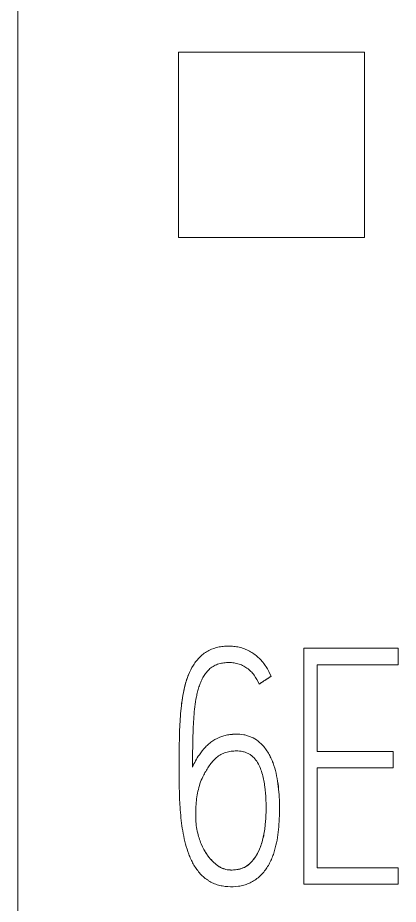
# Model space of a CAD drawing. Header units: millimetres. Extents: x 0 to 420, y 0 to 297.
# Drawn here: x 198.16 to 200.4, y 184.15 to 189.4 of the extents above; entities that cross this region are included whole.
import ezdxf

# ---------------------------------------------------------------- set-up
doc = ezdxf.new("R2010")
doc.units = ezdxf.units.MM
doc.layers.add('1', color=7, linetype='Continuous')

msp = doc.modelspace()

# ---------------------------------------------------------------- linework, layer by layer
at = {"layer": '1', "color": 7, "linetype": 'Continuous', "lineweight": 13}
for p, q in [((198.1551, 241.7075), (198.1551, 183.4735)), ((199.1051, 189.1923), (199.1051, 188.0958)), ((200.2051, 189.1923), (199.1051, 189.1923)), ((200.2051, 188.0958), (200.2051, 189.1923)), ((199.1051, 188.0958), (200.2051, 188.0958)), ((199.8473, 185.6683), (200.4049, 185.6683)), ((200.4049, 185.6683), (199.8473, 185.6683)), ((199.8473, 184.2718), (199.8473, 185.6683)), ((199.8473, 185.6683), (199.8473, 185.6683)), ((200.4049, 185.6683), (200.4049, 185.5691)), ((200.4049, 185.6683), (200.4049, 185.6683)), ((199.925, 185.5691), (199.925, 185.0563)), ((200.4049, 185.5691), (199.925, 185.5691)), ((199.653, 185.5011), (199.653, 185.5011)), ((199.4169, 185.1573), (199.4169, 185.1573)), ((199.4451, 185.1594), (199.4451, 185.1594)), ((199.1108, 185.1381), (199.1108, 185.1381)), ((199.6095, 185.0854), (199.6095, 185.0855)), ((200.3756, 185.0563), (199.925, 185.0563)), ((199.925, 185.0563), (200.3756, 185.0563)), ((200.3756, 185.0563), (200.3756, 184.9592)), ((200.3756, 185.0563), (200.3756, 185.0563)), ((199.1094, 184.9631), (199.1094, 184.9631)), ((199.925, 184.9592), (199.925, 184.3689)), ((200.3756, 184.9592), (199.925, 184.9592)), ((199.7028, 184.7206), (199.7028, 184.7206)), ((199.222, 184.5631), (199.222, 184.5631)), ((200.4049, 184.3689), (199.925, 184.3689)), ((199.925, 184.3689), (200.4049, 184.3689)), ((200.4049, 184.3689), (200.4049, 184.2718)), ((200.4049, 184.3689), (200.4049, 184.3689)), ((200.4049, 184.2718), (199.8473, 184.2718))]:
    msp.add_line(p, q, dxfattribs=at)
for points, knots in [([(199.1108, 185.1381), (199.1116, 185.1801), (199.1135, 185.2219), (199.1182, 185.2844), (199.12, 185.3052), (199.1248, 185.3466), (199.1307, 185.3879), (199.1395, 185.4287), (199.1501, 185.4693), (199.1564, 185.4894), (199.1726, 185.5292), (199.1821, 185.5484), (199.1991, 185.5755), (199.2052, 185.5843), (199.2186, 185.6011), (199.2258, 185.6091), (199.2412, 185.6238), (199.2494, 185.6307), (199.2667, 185.6433), (199.2759, 185.6491), (199.3042, 185.664), (199.3245, 185.6705), (199.3562, 185.6765), (199.3668, 185.6778), (199.388, 185.6794), (199.3986, 185.6798), (199.4199, 185.6794), (199.4305, 185.6787), (199.4518, 185.6758), (199.4624, 185.6737), (199.483, 185.6681), (199.493, 185.6647), (199.5127, 185.6564), (199.5223, 185.6516), (199.5502, 185.6354), (199.5672, 185.6225), (199.5903, 185.6002), (199.5976, 185.5922), (199.6111, 185.5756), (199.6174, 185.567), (199.6349, 185.5402), (199.6448, 185.521), (199.653, 185.5011)], [0, 0, 0, 0, 0.125, 0.125, 0.1875, 0.1875, 0.25, 0.3125, 0.3125, 0.375, 0.375, 0.4375, 0.4375, 0.46875, 0.46875, 0.5, 0.5, 0.53125, 0.53125, 0.5625, 0.5625, 0.625, 0.625, 0.65625, 0.65625, 0.6875, 0.6875, 0.71875, 0.71875, 0.75, 0.75, 0.78125, 0.78125, 0.8125, 0.8125, 0.875, 0.875, 0.90625, 0.90625, 0.9375, 0.9375, 1, 1, 1, 1]), ([(199.5816, 185.4546), (199.5741, 185.4733), (199.5648, 185.491), (199.5472, 185.5154), (199.5406, 185.5232), (199.5263, 185.5374), (199.5187, 185.5439), (199.5022, 185.5555), (199.4934, 185.5606), (199.4752, 185.5694), (199.4659, 185.5729), (199.4465, 185.5784), (199.4365, 185.5803), (199.4165, 185.5825), (199.4065, 185.5827), (199.3864, 185.5821), (199.3764, 185.5813), (199.3565, 185.578), (199.3467, 185.5756), (199.3324, 185.5707), (199.3278, 185.5688), (199.3186, 185.5645), (199.3141, 185.5622), (199.3012, 185.5543), (199.2932, 185.5482), (199.2788, 185.5343), (199.2722, 185.5265), (199.2602, 185.5104), (199.2549, 185.502), (199.2452, 185.4845), (199.2409, 185.4754), (199.233, 185.4568), (199.2296, 185.4474), (199.2235, 185.4284), (199.2209, 185.4189), (199.216, 185.3996), (199.2138, 185.39), (199.2079, 185.3608), (199.2048, 185.3412), (199.1998, 185.3016), (199.1978, 185.2817), (199.1949, 185.242), (199.1939, 185.2221), (199.1897, 185.1225), (199.1885, 185.0428), (199.1885, 184.9631)], [0, 0, 0, 0, 0.0625, 0.0625, 0.09375, 0.09375, 0.125, 0.125, 0.15625, 0.15625, 0.1875, 0.1875, 0.21875, 0.21875, 0.25, 0.25, 0.28125, 0.28125, 0.3125, 0.3125, 0.328125, 0.328125, 0.34375, 0.34375, 0.375, 0.375, 0.40625, 0.40625, 0.4375, 0.4375, 0.46875, 0.46875, 0.5, 0.5, 0.53125, 0.53125, 0.5625, 0.5625, 0.625, 0.625, 0.6875, 0.6875, 0.75, 0.75, 1, 1, 1, 1]), ([(199.1636, 185.5072), (199.1604, 185.499), (199.1573, 185.4907), (199.1512, 185.4722), (199.1482, 185.4621), (199.1402, 185.4315), (199.1312, 185.3904), (199.1251, 185.3487), (199.1202, 185.3069), (199.1183, 185.2859), (199.1135, 185.2227), (199.1116, 185.1804), (199.1108, 185.1381)], [0, 0, 0, 0, 0.070003, 0.070003, 0.154549, 0.154549, 0.323639, 0.492729, 0.492729, 0.661819, 0.661819, 1, 1, 1, 1]), ([(199.2288, 185.0371), (199.2397, 185.0531), (199.2516, 185.0682), (199.2714, 185.089), (199.2783, 185.0956), (199.293, 185.1082), (199.3007, 185.1141), (199.3247, 185.1302), (199.3418, 185.1389), (199.3693, 185.1485), (199.3787, 185.1511), (199.3976, 185.1551), (199.4072, 185.1565), (199.4169, 185.1573)], [0, 0, 0, 0, 0.25, 0.25, 0.375, 0.375, 0.5, 0.5, 0.75, 0.75, 0.875, 0.875, 1, 1, 1, 1]), ([(199.6095, 185.0855), (199.5995, 185.0975), (199.5883, 185.1084), (199.5635, 185.1274), (199.5502, 185.1354), (199.5289, 185.1447), (199.5216, 185.1474), (199.5066, 185.152), (199.4991, 185.1538), (199.4762, 185.1581), (199.4607, 185.1594), (199.4451, 185.1594)], [0, 0, 0, 0, 0.25, 0.25, 0.5, 0.5, 0.625, 0.625, 0.75, 0.75, 1, 1, 1, 1]), ([(199.4451, 185.1594), (199.4607, 185.1594), (199.4763, 185.1581), (199.507, 185.1523), (199.5219, 185.1478), (199.5502, 185.1353), (199.5639, 185.1272), (199.5884, 185.1083), (199.5994, 185.0975), (199.6095, 185.0854)], [0, 0, 0, 0, 0.25, 0.25, 0.5, 0.5, 0.75, 0.75, 1, 1, 1, 1]), ([(199.6095, 185.0854), (199.6235, 185.0691), (199.6351, 185.0513), (199.6498, 185.0233), (199.6543, 185.0137), (199.6625, 184.994), (199.6662, 184.9839), (199.6763, 184.9536), (199.6815, 184.9331), (199.6901, 184.8917), (199.6933, 184.8708), (199.6983, 184.8287), (199.7, 184.8075), (199.7023, 184.765), (199.7028, 184.7438), (199.7029, 184.6803), (199.7012, 184.638), (199.6947, 184.5748), (199.6918, 184.5537), (199.6842, 184.5117), (199.6795, 184.491), (199.6706, 184.4604), (199.6673, 184.4503), (199.66, 184.4303), (199.6559, 184.4204), (199.647, 184.4011), (199.6421, 184.3917), (199.6314, 184.3734), (199.6256, 184.3646), (199.613, 184.3475), (199.6061, 184.3392), (199.5915, 184.3236), (199.5761, 184.309), (199.5589, 184.2966), (199.5406, 184.2855), (199.5311, 184.2805), (199.5116, 184.2721), (199.5016, 184.2687), (199.4811, 184.263), (199.4705, 184.2609), (199.4388, 184.2564), (199.4177, 184.2559), (199.3859, 184.2579), (199.3753, 184.2591), (199.3542, 184.2628), (199.3335, 184.2677), (199.3138, 184.2755), (199.2994, 184.2826), (199.2947, 184.2852), (199.2856, 184.2907), (199.2811, 184.2937), (199.268, 184.3028), (199.2597, 184.3094), (199.2438, 184.3236), (199.2362, 184.3313), (199.2222, 184.3473), (199.2157, 184.3557), (199.2037, 184.3731), (199.1982, 184.3821), (199.1878, 184.4006), (199.183, 184.4102), (199.174, 184.4295), (199.1699, 184.4393), (199.1587, 184.4689), (199.1525, 184.4889), (199.1368, 184.5499), (199.1291, 184.5914), (199.121, 184.6543), (199.1189, 184.6753), (199.1152, 184.7173), (199.113, 184.7488), (199.1117, 184.7803), (199.111, 184.8013), (199.1108, 184.8119), (199.1103, 184.8434), (199.11, 184.8645), (199.1094, 184.9276), (199.1093, 184.9697), (199.1097, 185.0539), (199.1102, 185.096), (199.1108, 185.1381)], [0, 0, 0, 0, 0.03125, 0.03125, 0.046875, 0.046875, 0.0625, 0.0625, 0.09375, 0.09375, 0.125, 0.125, 0.15625, 0.15625, 0.1875, 0.1875, 0.25, 0.25, 0.28125, 0.28125, 0.3125, 0.3125, 0.328125, 0.328125, 0.34375, 0.34375, 0.359375, 0.359375, 0.375, 0.375, 0.390625, 0.390625, 0.40625, 0.421875, 0.421875, 0.4375, 0.4375, 0.453125, 0.453125, 0.46875, 0.46875, 0.5, 0.5, 0.515625, 0.515625, 0.53125, 0.546875, 0.546875, 0.554688, 0.554688, 0.5625, 0.5625, 0.578125, 0.578125, 0.59375, 0.59375, 0.609375, 0.609375, 0.625, 0.625, 0.640625, 0.640625, 0.65625, 0.65625, 0.6875, 0.6875, 0.75, 0.75, 0.78125, 0.78125, 0.8125, 0.828125, 0.828125, 0.84375, 0.84375, 0.875, 0.875, 0.9375, 0.9375, 1, 1, 1, 1]), ([(199.1108, 185.1381), (199.1102, 185.0959), (199.1097, 185.0537), (199.1094, 184.9954), (199.1094, 184.9793), (199.1094, 184.9632)], [0, 0, 0, 0, 0.723458, 0.723458, 1, 1, 1, 1]), ([(199.1885, 184.9631), (199.1935, 184.9763), (199.1994, 184.9891), (199.2128, 185.0139), (199.2204, 185.0258), (199.2288, 185.0371)], [0, 0, 0, 0, 0.5, 0.5, 1, 1, 1, 1]), ([(199.222, 184.5631), (199.2283, 184.5387), (199.2367, 184.5154), (199.2528, 184.4819), (199.2587, 184.471), (199.2719, 184.4497), (199.2792, 184.4394), (199.2949, 184.4198), (199.3034, 184.4106), (199.3171, 184.3977), (199.3218, 184.3935), (199.3315, 184.3855), (199.3365, 184.3817), (199.3469, 184.3748), (199.3524, 184.3717), (199.3637, 184.3663), (199.3696, 184.3639), (199.3875, 184.3581), (199.3998, 184.356), (199.4187, 184.3553), (199.4251, 184.3554), (199.4376, 184.3561), (199.45, 184.3573), (199.4623, 184.3598), (199.4744, 184.363), (199.4805, 184.365), (199.4981, 184.3722), (199.509, 184.3785), (199.5213, 184.3884), (199.5237, 184.3905), (199.5284, 184.3949), (199.5306, 184.3971), (199.5372, 184.4039), (199.5498, 184.4179), (199.5607, 184.4333), (199.5738, 184.4551), (199.5795, 184.4663), (199.5893, 184.4893), (199.5934, 184.5011), (199.6009, 184.525), (199.6042, 184.5372), (199.6098, 184.5617), (199.6121, 184.574), (199.6158, 184.5987), (199.6171, 184.6111), (199.6207, 184.6483), (199.6224, 184.6731), (199.6234, 184.7104), (199.6235, 184.7229), (199.6232, 184.7479), (199.6229, 184.7604), (199.6213, 184.7979), (199.6193, 184.8228), (199.6129, 184.8723), (199.6084, 184.8968), (199.5983, 184.9332), (199.5944, 184.9451), (199.585, 184.9683), (199.5796, 184.9797), (199.5667, 185.0012), (199.5593, 185.0113), (199.5461, 185.0248), (199.5413, 185.029), (199.5314, 185.0366), (199.5262, 185.0401), (199.5152, 185.0461), (199.5094, 185.0488), (199.4976, 185.0531), (199.4916, 185.0549), (199.4732, 185.059), (199.4605, 185.0602), (199.4479, 185.0602)], [0, 0, 0, 0, 0.0625, 0.0625, 0.09375, 0.09375, 0.125, 0.125, 0.15625, 0.15625, 0.171875, 0.171875, 0.1875, 0.1875, 0.203125, 0.203125, 0.21875, 0.21875, 0.25, 0.25, 0.265625, 0.265625, 0.28125, 0.296875, 0.296875, 0.3125, 0.3125, 0.34375, 0.34375, 0.351563, 0.351563, 0.359375, 0.359375, 0.375, 0.40625, 0.40625, 0.4375, 0.4375, 0.46875, 0.46875, 0.5, 0.5, 0.53125, 0.53125, 0.5625, 0.5625, 0.625, 0.625, 0.65625, 0.65625, 0.6875, 0.6875, 0.75, 0.75, 0.8125, 0.8125, 0.84375, 0.84375, 0.875, 0.875, 0.90625, 0.90625, 0.921875, 0.921875, 0.9375, 0.9375, 0.953125, 0.953125, 0.96875, 0.96875, 1, 1, 1, 1]), ([(199.4479, 185.0602), (199.4426, 185.0598), (199.4373, 185.0594), (199.4268, 185.0587), (199.4215, 185.0584), (199.4057, 185.0566), (199.3954, 185.0544), (199.3753, 185.0479), (199.3653, 185.0435), (199.3468, 185.033), (199.3381, 185.0269), (199.3217, 185.0132), (199.3141, 185.0055), (199.3, 184.9895), (199.2936, 184.9811), (199.2755, 184.9549), (199.2645, 184.9366), (199.2547, 184.9176)], [0, 0, 0, 0, 0.0625, 0.0625, 0.125, 0.125, 0.25, 0.25, 0.375, 0.375, 0.5, 0.5, 0.625, 0.625, 0.75, 0.75, 1, 1, 1, 1]), ([(199.7013, 184.783), (199.7002, 184.8051), (199.6985, 184.8272), (199.6934, 184.8702), (199.6902, 184.8912), (199.6816, 184.933), (199.6763, 184.9535), (199.6663, 184.9837), (199.6627, 184.9936), (199.6545, 185.0132), (199.65, 185.0229), (199.6351, 185.0513), (199.6235, 185.0692), (199.6095, 185.0855)], [0, 0, 0, 0, 0.20745, 0.20745, 0.405587, 0.405587, 0.603725, 0.603725, 0.702794, 0.702794, 0.801862, 0.801862, 1, 1, 1, 1]), ([(199.2547, 184.9176), (199.2476, 184.9041), (199.2415, 184.8902), (199.231, 184.8619), (199.2265, 184.8474), (199.2193, 184.8178), (199.2166, 184.8029), (199.2122, 184.7731), (199.2106, 184.7581), (199.2085, 184.7281), (199.2078, 184.713), (199.2073, 184.6904), (199.2073, 184.6829), (199.2072, 184.6678), (199.2073, 184.6602), (199.2092, 184.6223), (199.2143, 184.5924), (199.222, 184.5631)], [0, 0, 0, 0, 0.125, 0.125, 0.25, 0.25, 0.375, 0.375, 0.5, 0.5, 0.625, 0.625, 0.6875, 0.6875, 0.75, 0.75, 1, 1, 1, 1]), ([(199.6234, 184.7208), (199.6234, 184.7133), (199.6233, 184.7059), (199.6224, 184.6736), (199.6207, 184.6488), (199.6172, 184.6118), (199.6159, 184.5995), (199.6122, 184.575), (199.6077, 184.5506), (199.6013, 184.5265), (199.5939, 184.5024), (199.5897, 184.4905), (199.58, 184.4675), (199.5744, 184.4563), (199.5648, 184.4402), (199.5614, 184.4349), (199.5542, 184.4246), (199.5504, 184.4195), (199.5424, 184.4098), (199.5382, 184.405), (199.5295, 184.3959), (199.525, 184.3915), (199.5152, 184.3835), (199.51, 184.3798), (199.4992, 184.3733), (199.4936, 184.3705), (199.482, 184.3656), (199.476, 184.3635), (199.4637, 184.3601), (199.4514, 184.3575), (199.4389, 184.3562), (199.4264, 184.3555), (199.4201, 184.3553), (199.401, 184.3559), (199.3887, 184.3579), (199.3706, 184.3635), (199.3647, 184.3658), (199.3533, 184.3712), (199.3478, 184.3743), (199.3373, 184.3812), (199.3323, 184.385), (199.3225, 184.393), (199.3082, 184.4054), (199.2955, 184.4192), (199.2797, 184.4386), (199.2724, 184.4489), (199.2591, 184.4703), (199.2411, 184.5033), (199.2284, 184.5386), (199.222, 184.5631)], [0, 0, 0, 0, 0.029032, 0.029032, 0.126129, 0.126129, 0.174677, 0.174677, 0.223226, 0.271774, 0.271774, 0.320322, 0.320322, 0.368871, 0.368871, 0.393145, 0.393145, 0.417419, 0.417419, 0.441693, 0.441693, 0.465968, 0.465968, 0.490242, 0.490242, 0.514516, 0.514516, 0.53879, 0.53879, 0.563064, 0.587339, 0.587339, 0.611613, 0.611613, 0.660161, 0.660161, 0.684435, 0.684435, 0.70871, 0.70871, 0.732984, 0.732984, 0.757258, 0.805806, 0.805806, 0.854355, 0.854355, 0.902903, 1, 1, 1, 1]), ([(199.222, 184.5631), (199.2142, 184.5927), (199.2092, 184.6225), (199.2074, 184.6591), (199.2072, 184.6657), (199.2072, 184.6724)], [0, 0, 0, 0, 0.819378, 0.819378, 1, 1, 1, 1])]:
    msp.add_open_spline(points, degree=3, knots=knots, dxfattribs=at)
for points, weights in [([(199.653, 185.5011), (199.6173, 185.4778), (199.5816, 185.4546)], [0.500000003547, 0.499999996453, 0.500000003547]), ([(199.4451, 185.1594), (199.431, 185.1583), (199.4169, 185.1573)], [1, 0.92, 1]), ([(199.4169, 185.1573), (199.431, 185.1583), (199.4451, 185.1594)], [1, 0.92, 1])]:
    msp.add_rational_spline(points, weights, degree=2, dxfattribs=at)

doc.saveas('drawing.dxf')
